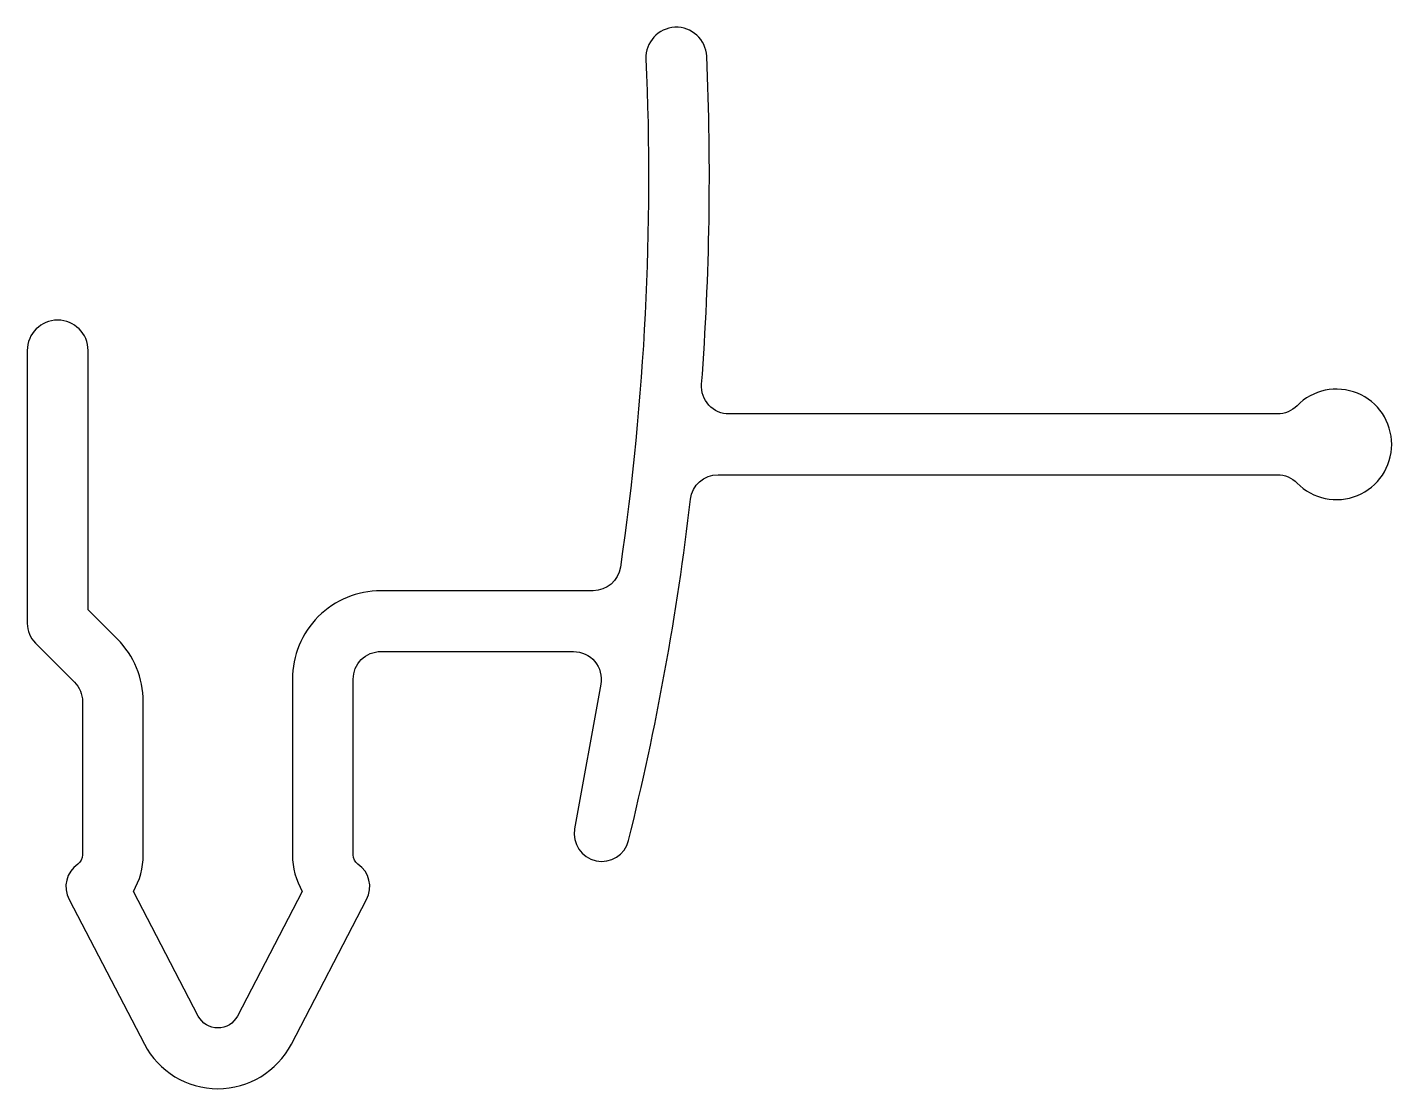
# Model space of a CAD drawing. Extents: x 941.4 to 966.1, y -1.4 to 17.8.
import ezdxf

# ---------------------------------------------------------------- set-up
doc = ezdxf.new("R2010")
doc.units = 0
doc.header["$LTSCALE"] = 15
doc.layers.get('0').update_dxf_attribs({"linetype": 'CONTINUOUS'})

msp = doc.modelspace()

# ---------------------------------------------------------------- linework, layer by layer
at = {"flags": 128}
msp.add_lwpolyline([(941.573, 6.674), (942.28, 5.967, -0.198912), (942.427, 5.613), (942.427, 2.837, -0.245393), (942.341, 2.672, 0.377121), (942.183, 2.031), (943.546, -0.587, 0.606815), (946.207, -0.587), (947.57, 2.031, 0.377121), (947.413, 2.672, -0.245393), (947.327, 2.837), (947.327, 6.02, -0.414214), (947.827, 6.52), (951.317, 6.52, -0.46761), (951.809, 5.931), (951.335, 3.309, 0.968686), (952.312, 3.1, 0.031427), (953.434, 9.279, -0.380414), (953.931, 9.72), (964.056, 9.72, -0.201513), (964.413, 9.57, 2.448775), (964.413, 10.97, -0.201513), (964.056, 10.82), (954.133, 10.82, -0.43635), (953.634, 11.358, 0.029713), (953.726, 17.295, 1), (952.627, 17.246, -0.04719), (952.163, 8.048, -0.372416), (951.668, 7.62), (947.827, 7.62, 0.414214), (946.227, 6.02), (946.227, 2.837, 0.133721), (946.406, 2.177), (945.232, -0.079, -0.606815), (944.522, -0.079), (943.347, 2.177, 0.133721), (943.527, 2.837), (943.527, 5.613, 0.198912), (943.058, 6.745), (942.527, 7.276), (942.527, 11.97, 1), (941.427, 11.97), (941.427, 7.028, 0.198912)], format="xyb", close=True, dxfattribs=at)

doc.saveas('drawing.dxf')
